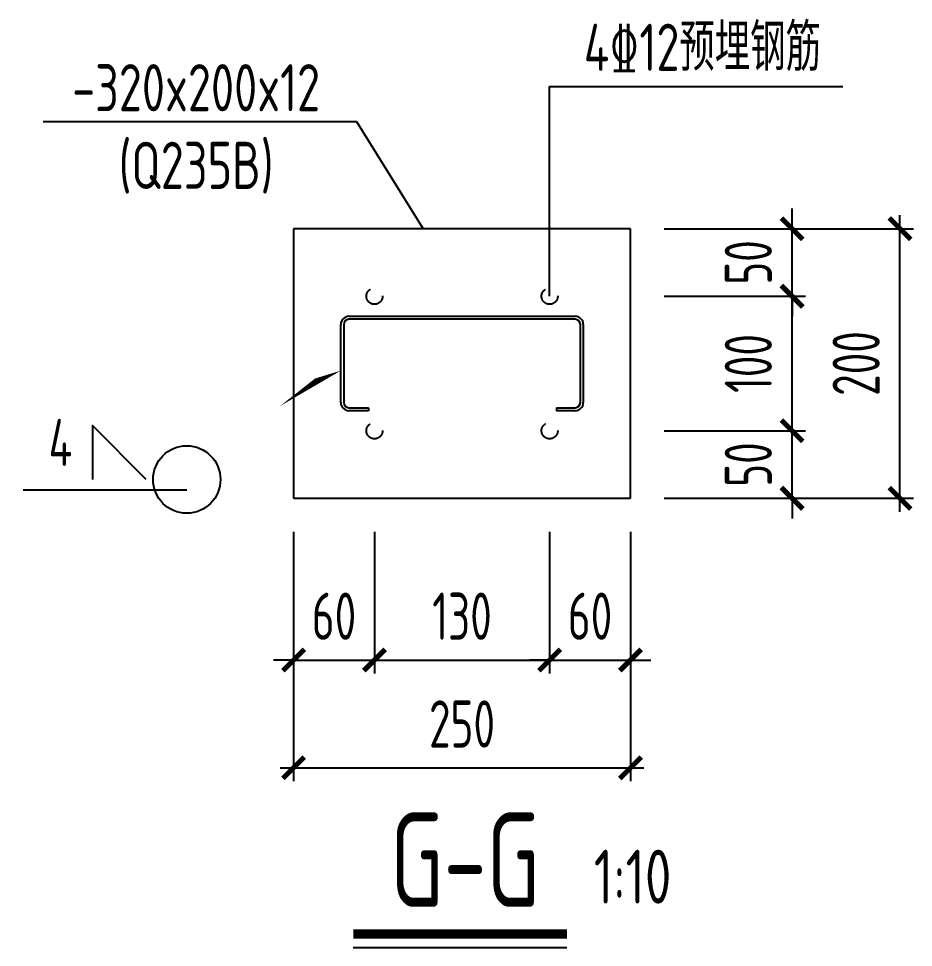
# Model space of a CAD drawing. Extents: x 287065 to 1473467, y 284802 to 344222.
# Drawn here: x 1458121 to 1464762, y 296501 to 303392 of the extents above; entities that cross this region are included whole.
import ezdxf
from ezdxf.enums import TextEntityAlignment as Align

# ---------------------------------------------------------------- set-up
doc = ezdxf.new("R2010")
doc.units = 0
doc.header["$LTSCALE"] = 1000
doc.linetypes.add('DASHED2', pattern=[0.375, 0.25, -0.125])
doc.layers.get('0').update_dxf_attribs({"linetype": 'CONTINUOUS'})
doc.layers.get('DEFPOINTS').update_dxf_attribs({"linetype": 'CONTINUOUS'})
for name, color, linetype in [('DIM', 3, 'CONTINUOUS'), ('S', 2, 'CONTINUOUS'), ('STEEL', 7, 'CONTINUOUS'), ('TEXT', 7, 'CONTINUOUS'), ('THIN', 7, 'CONTINUOUS')]:
    doc.layers.add(name, color=color, linetype=linetype)
doc.styles.get("Standard").update_dxf_attribs({"font": 'tssdeng.shx', "width": 0.7, "bigfont": 'hztxt.shx'})
doc.styles.add('TSSD_Dimension', font='tssdeng.shx', dxfattribs={"width": 0.7, "bigfont": 'hztxt.shx'})
doc.styles.add('TSSD_Rein', font='tssdeng.shx', dxfattribs={"width": 0.7, "bigfont": 'hztxt.shx'})
doc.dimstyles.new('TSSD_10_100', dxfattribs={"dimtxt": 350, "dimasz": 150, "dimexe": 100, "dimexo": 250, "dimgap": 150, "dimtad": 1, "dimdec": 0, "dimlfac": 0.1, "dimzin": 0, "dimdsep": 46, "dimtxsty": 'TSSD_Dimension', "dimblk": 'ARCHTICK', "dimcen": 0, "dimdle": 100, "dimclrt": 7, "dimadec": 0, "dimazin": 0, "dimtfac": 1, "dimtdec": 0, "dimtix": 1, "dimtmove": 2, "dimatfit": 3, "dimfxl": 100, "dimtolj": 1, "dimtzin": 0, "dimarcsym": 0})

# ---------------------------------------------------------------- blocks, each defined once
blk = doc.blocks.new('_ARCHTICK')
at = {"color": 0}
blk.add_lwpolyline([(-0.53, -0.53, 0.25, 0.25, 0), (0.53, 0.53, 0.5, 0.5, 0)], format="xyseb", dxfattribs=at)
blk = doc.blocks.new('*D876')
at = {"layer": 'DEFPOINTS', "color": 0}
for p in [(1460162.1, 299832.8), (1460762.1, 299832.8), (1460762.1, 298633)]:
    blk.add_point(p, dxfattribs=at)
at = {"layer": 'DIM', "color": 0, "lineweight": -2}
for p, q in [((1460162.1, 299582.8), (1460162.1, 298533)), ((1460762.1, 299582.8), (1460762.1, 298533)), ((1460162.1, 298633), (1460012.1, 298633)), ((1460162.1, 298633), (1460762.1, 298633)), ((1460762.1, 298633), (1460912.1, 298633))]:
    blk.add_line(p, q, dxfattribs=at)
at = {"layer": 'DIM', "color": 0, "lineweight": -2, "xscale": 150, "yscale": 150, "zscale": 150}
blk.add_blockref('_ARCHTICK', (1460162.1, 298633), dxfattribs=at)
at = {"layer": 'DIM', "color": 0, "lineweight": -2, "xscale": 150, "yscale": 150, "zscale": 150, "rotation": 180}
blk.add_blockref('_ARCHTICK', (1460762.1, 298633), dxfattribs=at)
at = {"layer": 'DIM', "color": 7, "insert": (1460462.1, 298958), "char_height": 350, "attachment_point": 5, "style": 'TSSD_Dimension'}
blk.add_mtext('\\A1;60', dxfattribs=at)
blk = doc.blocks.new('*D877')
at = {"layer": 'DEFPOINTS', "color": 0}
for p in [(1460762.1, 299832.8), (1462062.1, 299832.8), (1462062.1, 298633)]:
    blk.add_point(p, dxfattribs=at)
at = {"layer": 'DIM', "color": 0, "lineweight": -2}
for p, q in [((1460762.1, 299582.8), (1460762.1, 298533)), ((1462062.1, 299582.8), (1462062.1, 298533)), ((1460662.1, 298633), (1462162.1, 298633))]:
    blk.add_line(p, q, dxfattribs=at)
at = {"layer": 'DIM', "color": 0, "lineweight": -2, "xscale": 150, "yscale": 150, "zscale": 150, "rotation": 180}
blk.add_blockref('_ARCHTICK', (1460762.1, 298633), dxfattribs=at)
at = {"layer": 'DIM', "color": 0, "lineweight": -2, "xscale": 150, "yscale": 150, "zscale": 150}
blk.add_blockref('_ARCHTICK', (1462062.1, 298633), dxfattribs=at)
at = {"layer": 'DIM', "color": 7, "insert": (1461412.1, 298958), "char_height": 350, "attachment_point": 5, "style": 'TSSD_Dimension'}
blk.add_mtext('\\A1;130', dxfattribs=at)
blk = doc.blocks.new('*D878')
at = {"layer": 'DEFPOINTS', "color": 0}
for p in [(1462062.1, 299832.8), (1462662.1, 299832.8), (1462662.1, 298633)]:
    blk.add_point(p, dxfattribs=at)
at = {"layer": 'DIM', "color": 0, "lineweight": -2}
for p, q in [((1462062.1, 299582.8), (1462062.1, 298533)), ((1462662.1, 299582.8), (1462662.1, 298533)), ((1462062.1, 298633), (1461912.1, 298633)), ((1462062.1, 298633), (1462662.1, 298633)), ((1462662.1, 298633), (1462812.1, 298633))]:
    blk.add_line(p, q, dxfattribs=at)
at = {"layer": 'DIM', "color": 0, "lineweight": -2, "xscale": 150, "yscale": 150, "zscale": 150}
blk.add_blockref('_ARCHTICK', (1462062.1, 298633), dxfattribs=at)
at = {"layer": 'DIM', "color": 0, "lineweight": -2, "xscale": 150, "yscale": 150, "zscale": 150, "rotation": 180}
blk.add_blockref('_ARCHTICK', (1462662.1, 298633), dxfattribs=at)
at = {"layer": 'DIM', "color": 7, "insert": (1462362.1, 298958), "char_height": 350, "attachment_point": 5, "style": 'TSSD_Dimension'}
blk.add_mtext('\\A1;60', dxfattribs=at)
blk = doc.blocks.new('*D879')
at = {"layer": 'DEFPOINTS', "color": 0}
for p in [(1462662.1, 300333.8), (1463861.7, 300333.8), (1462662.1, 299832.8)]:
    blk.add_point(p, dxfattribs=at)
at = {"layer": 'DIM', "color": 0, "lineweight": -2}
for p, q in [((1463861.7, 300333.8), (1463861.7, 300483.8)), ((1462912.1, 300333.8), (1463961.7, 300333.8)), ((1463861.7, 299832.8), (1463861.7, 300333.8)), ((1462912.1, 299832.8), (1463961.7, 299832.8)), ((1463861.7, 299832.8), (1463861.7, 299682.8))]:
    blk.add_line(p, q, dxfattribs=at)
at = {"layer": 'DIM', "color": 0, "lineweight": -2, "xscale": 150, "yscale": 150, "zscale": 150}
for p, rotation in [((1463861.7, 300333.8), 270), ((1463861.7, 299832.8), 90)]:
    blk.add_blockref('_ARCHTICK', p, dxfattribs=dict(at, rotation=rotation))
at = {"layer": 'DIM', "color": 7, "insert": (1463536.7, 300083.3), "char_height": 350, "attachment_point": 5, "rotation": 90, "style": 'TSSD_Dimension'}
blk.add_mtext('\\A1;50', dxfattribs=at)
blk = doc.blocks.new('*D880')
at = {"layer": 'DEFPOINTS', "color": 0}
for p in [(1462662.1, 301331.8), (1463861.7, 301331.8), (1462662.1, 300333.8)]:
    blk.add_point(p, dxfattribs=at)
at = {"layer": 'DIM', "color": 0, "lineweight": -2}
for p, q in [((1463861.7, 300233.8), (1463861.7, 301431.8)), ((1462912.1, 301331.8), (1463961.7, 301331.8)), ((1462912.1, 300333.8), (1463961.7, 300333.8))]:
    blk.add_line(p, q, dxfattribs=at)
at = {"layer": 'DIM', "color": 0, "lineweight": -2, "xscale": 150, "yscale": 150, "zscale": 150}
for p, rotation in [((1463861.7, 301331.8), 90), ((1463861.7, 300333.8), 270)]:
    blk.add_blockref('_ARCHTICK', p, dxfattribs=dict(at, rotation=rotation))
at = {"layer": 'DIM', "color": 7, "insert": (1463536.7, 300832.8), "char_height": 350, "attachment_point": 5, "rotation": 90, "style": 'TSSD_Dimension'}
blk.add_mtext('\\A1;100', dxfattribs=at)
blk = doc.blocks.new('*D881')
at = {"layer": 'DEFPOINTS', "color": 0}
for p in [(1462662.1, 301832.8), (1463861.7, 301832.8), (1462662.1, 301331.8)]:
    blk.add_point(p, dxfattribs=at)
at = {"layer": 'DIM', "color": 0, "lineweight": -2}
for p, q in [((1463861.7, 301832.8), (1463861.7, 301982.8)), ((1462912.1, 301832.8), (1463961.7, 301832.8)), ((1463861.7, 301331.8), (1463861.7, 301832.8)), ((1462912.1, 301331.8), (1463961.7, 301331.8)), ((1463861.7, 301331.8), (1463861.7, 301181.8))]:
    blk.add_line(p, q, dxfattribs=at)
at = {"layer": 'DIM', "color": 0, "lineweight": -2, "xscale": 150, "yscale": 150, "zscale": 150}
for p, rotation in [((1463861.7, 301832.8), 270), ((1463861.7, 301331.8), 90)]:
    blk.add_blockref('_ARCHTICK', p, dxfattribs=dict(at, rotation=rotation))
at = {"layer": 'DIM', "color": 7, "insert": (1463536.7, 301582.3), "char_height": 350, "attachment_point": 5, "rotation": 90, "style": 'TSSD_Dimension'}
blk.add_mtext('\\A1;50', dxfattribs=at)
blk = doc.blocks.new('*D882')
at = {"layer": 'DEFPOINTS', "color": 0}
for p in [(1460162.1, 299832.8), (1462662.1, 299832.8), (1462662.1, 297833.4)]:
    blk.add_point(p, dxfattribs=at)
at = {"layer": 'DIM', "color": 0, "lineweight": -2}
for p, q in [((1460162.1, 299582.8), (1460162.1, 297733.4)), ((1462662.1, 299582.8), (1462662.1, 297733.4)), ((1460062.1, 297833.4), (1462762.1, 297833.4))]:
    blk.add_line(p, q, dxfattribs=at)
at = {"layer": 'DIM', "color": 0, "lineweight": -2, "xscale": 150, "yscale": 150, "zscale": 150, "rotation": 180}
blk.add_blockref('_ARCHTICK', (1460162.1, 297833.4), dxfattribs=at)
at = {"layer": 'DIM', "color": 0, "lineweight": -2, "xscale": 150, "yscale": 150, "zscale": 150}
blk.add_blockref('_ARCHTICK', (1462662.1, 297833.4), dxfattribs=at)
at = {"layer": 'DIM', "color": 7, "insert": (1461412.1, 298158.4), "char_height": 350, "attachment_point": 5, "style": 'TSSD_Dimension'}
blk.add_mtext('\\A1;250', dxfattribs=at)
blk = doc.blocks.new('*D883')
at = {"layer": 'DEFPOINTS', "color": 0}
for p in [(1462662.1, 301832.8), (1464662, 301832.8), (1462662.1, 299832.8)]:
    blk.add_point(p, dxfattribs=at)
at = {"layer": 'DIM', "color": 0, "lineweight": -2}
for p, q in [((1464662, 299732.8), (1464662, 301932.8)), ((1462912.1, 301832.8), (1464762, 301832.8)), ((1462912.1, 299832.8), (1464762, 299832.8))]:
    blk.add_line(p, q, dxfattribs=at)
at = {"layer": 'DIM', "color": 0, "lineweight": -2, "xscale": 150, "yscale": 150, "zscale": 150}
for p, rotation in [((1464662, 301832.8), 90), ((1464662, 299832.8), 270)]:
    blk.add_blockref('_ARCHTICK', p, dxfattribs=dict(at, rotation=rotation))
at = {"layer": 'DIM', "color": 7, "insert": (1464337, 300832.8), "char_height": 350, "attachment_point": 5, "rotation": 90, "style": 'TSSD_Dimension'}
blk.add_mtext('\\A1;200', dxfattribs=at)

msp = doc.modelspace()

# ---------------------------------------------------------------- linework, layer by layer
at = {"layer": 'S'}
for p, q in [((1460162.146, 301832.842, -600), (1460162.146, 299832.842, -600)), ((1462662.146, 301832.842, -600), (1460162.146, 301832.842, -600)), ((1462662.146, 299832.842, -600), (1462662.146, 301832.842, -600)), ((1460162.146, 299832.842, -600), (1462662.146, 299832.842, -600))]:
    msp.add_line(p, q, dxfattribs=at)
at = {"layer": 'S', "linetype": 'DASHED2'}
for centre in [(1460762.258, 301331.842, -600), (1462062.146, 301331.842, -600), (1460762.146, 300333.842, -600), (1462062.146, 300333.842, -600)]:
    msp.add_circle(centre, 60, dxfattribs=at)
at = {"layer": 'STEEL'}
for p, q in [((1460572.146, 301182.842, -600), (1460703.275, 301182.842, -600)), ((1460572.146, 301182.842, -600), (1462252.146, 301182.842, -600)), ((1460703.275, 301160.842, -600), (1460572.146, 301160.842, -600)), ((1462252.146, 301160.842, -600), (1460572.146, 301160.842, -600)), ((1462121.129, 301182.842, -600), (1462252.146, 301182.842, -600)), ((1462252.146, 301160.842, -600), (1462121.129, 301160.842, -600)), ((1460512.146, 300542.842, -600), (1460512.146, 301122.842, -600)), ((1460534.146, 301122.842, -600), (1460534.146, 300542.842, -600)), ((1462290.146, 300542.842, -600), (1462290.146, 301122.842, -600)), ((1462312.146, 301122.842, -600), (1462312.146, 300542.842, -600)), ((1460572.146, 300504.842, -600), (1460718.146, 300504.842, -600)), ((1460718.146, 300482.842, -600), (1460572.146, 300482.842, -600)), ((1462112.146, 300504.842, -600), (1462252.146, 300504.842, -600)), ((1462112.146, 300504.842, -600), (1462112.146, 300482.842, -600)), ((1462252.146, 300482.842, -600), (1462112.146, 300482.842, -600))]:
    msp.add_line(p, q, dxfattribs=at)
at = {"layer": 'STEEL', "elevation": -600}
msp.add_lwpolyline([(1460718.146, 300504.842), (1460718.146, 300482.842)], dxfattribs=at)
at = {"layer": 'STEEL'}
for centre, radius, start, end in [((1460572.146, 301122.842, -600), 60, 90, 180), ((1460572.146, 301122.842, -600), 38, 90, 180), ((1462252.146, 301122.842, -600), 60, 0, 90), ((1462252.146, 301122.842, -600), 38, 0, 90), ((1460572.146, 300542.842, -600), 60, 180, 270), ((1460572.146, 300542.842, -600), 38, 180, 270), ((1462252.146, 300542.842, -600), 60, 270, 0), ((1462252.146, 300542.842, -600), 38, 270, 0)]:
    msp.add_arc(centre, radius, start, end, dxfattribs=at)
at = {"layer": 'TEXT'}
for p, q in [((1462062.146, 302888.376, -600), (1464237.682, 302888.376, -600)), ((1462062.146, 301331.842, -600), (1462062.146, 302888.376, -600)), ((1458303.424, 302627.322, -600), (1460628.544, 302627.322, -600)), ((1460628.544, 302627.322, -600), (1461122.888, 301832.842, -600)), ((1459369.063, 299892.147, -600), (1458154.296, 299892.147, -600))]:
    msp.add_line(p, q, dxfattribs=at)
at = {"layer": 'TEXT', "elevation": -600}
msp.add_lwpolyline([(1460512.146, 300779.87, 0, 66.667, 0), (1460248.809, 300664.453, 0, 0, 0), (1459369.063, 299972.147, 0, 0, 0), (1458154.296, 299972.147, 0, 0, 0)], format="xyseb", dxfattribs=at)
msp.add_lwpolyline([(1459069.063, 299972.147), (1458669.063, 300372.147), (1458669.063, 299972.147)], dxfattribs=at)
at = {"layer": 'TEXT'}
msp.add_circle((1459369.063, 299972.147, -600), 250, dxfattribs=at)
at = {"layer": 'THIN'}
msp.add_line((1460604.915, 296500.803), (1462190.412, 296500.803), dxfattribs=at)
at = {"layer": 'THIN', "const_width": 70}
msp.add_lwpolyline([(1462190.412, 296600.803), (1460604.915, 296600.803)], dxfattribs=at)

# ---------------------------------------------------------------- texts
at = {"layer": 'TEXT', "style": 'TSSD_Rein', "width": 0.75}
for s, p in [('4%%13212预埋钢筋', (1463195.569, 303003.561, -600)), ('-320x200x12', (1459438.426, 302703.773, -600)), ('(Q235B)', (1459438.426, 302127.818, -600))]:
    msp.add_text(s, height=350, dxfattribs=at).set_placement(p, align=Align.CENTER)
at = {"layer": 'TEXT', "ltscale": 99, "style": 'TSSD_Rein', "width": 0.7}
msp.add_text('4', height=350, dxfattribs=at).set_placement((1458519.063, 300072.147, -600), align=Align.RIGHT)
at = {"layer": 'TEXT', "style": 'TSSD_Dimension', "width": 0.7}
msp.add_text('G-G', height=700, dxfattribs=at).set_placement((1461990.412, 296800.803), align=Align.RIGHT)
at = {"layer": 'TEXT', "width": 0.75}
msp.add_text('1:10', height=400, dxfattribs=at).set_placement((1462389.993, 296825.803))

# ---------------------------------------------------------------- dimensions: what is measured, and where the dimension line sits
at = {"layer": 'DIM'}
for base, p1, p2, picture, middle in [((1463861.702, 301832.842, -600), (1462662.146, 301331.842, -600), (1462662.146, 301832.842, -600), '*D881', (1463536.702, 301582.342, -600)), ((1464662.025, 301832.842, -600), (1462662.146, 299832.842, -600), (1462662.146, 301832.842, -600), '*D883', (1464337.025, 300832.842, -600)), ((1463861.702, 301331.842, -600), (1462662.146, 300333.842, -600), (1462662.146, 301331.842, -600), '*D880', (1463536.702, 300832.842, -600)), ((1463861.702, 300333.842, -600), (1462662.146, 299832.842, -600), (1462662.146, 300333.842, -600), '*D879', (1463536.702, 300083.342, -600))]:
    dim = msp.add_linear_dim(base=base, p1=p1, p2=p2, angle=90, dimstyle='TSSD_10_100', dxfattribs=at)
    dim.commit()
    dim.dimension.update_dxf_attribs({"geometry": picture, "text_midpoint": middle})
for base, p1, p2, picture, middle in [((1460762.146, 298633.04, -600), (1460162.146, 299832.842, -600), (1460762.146, 299832.842, -600), '*D876', (1460462.146, 298958.04, -600)), ((1462662.146, 297833.399, -600), (1460162.146, 299832.842, -600), (1462662.146, 299832.842, -600), '*D882', (1461412.146, 298158.399, -600)), ((1462062.146, 298633.04, -600), (1460762.146, 299832.842, -600), (1462062.146, 299832.842, -600), '*D877', (1461412.146, 298958.04, -600)), ((1462662.146, 298633.04, -600), (1462062.146, 299832.842, -600), (1462662.146, 299832.842, -600), '*D878', (1462362.146, 298958.04, -600))]:
    dim = msp.add_linear_dim(base=base, p1=p1, p2=p2, dimstyle='TSSD_10_100', dxfattribs=at)
    dim.commit()
    dim.dimension.update_dxf_attribs({"geometry": picture, "text_midpoint": middle})

doc.saveas('drawing.dxf')
